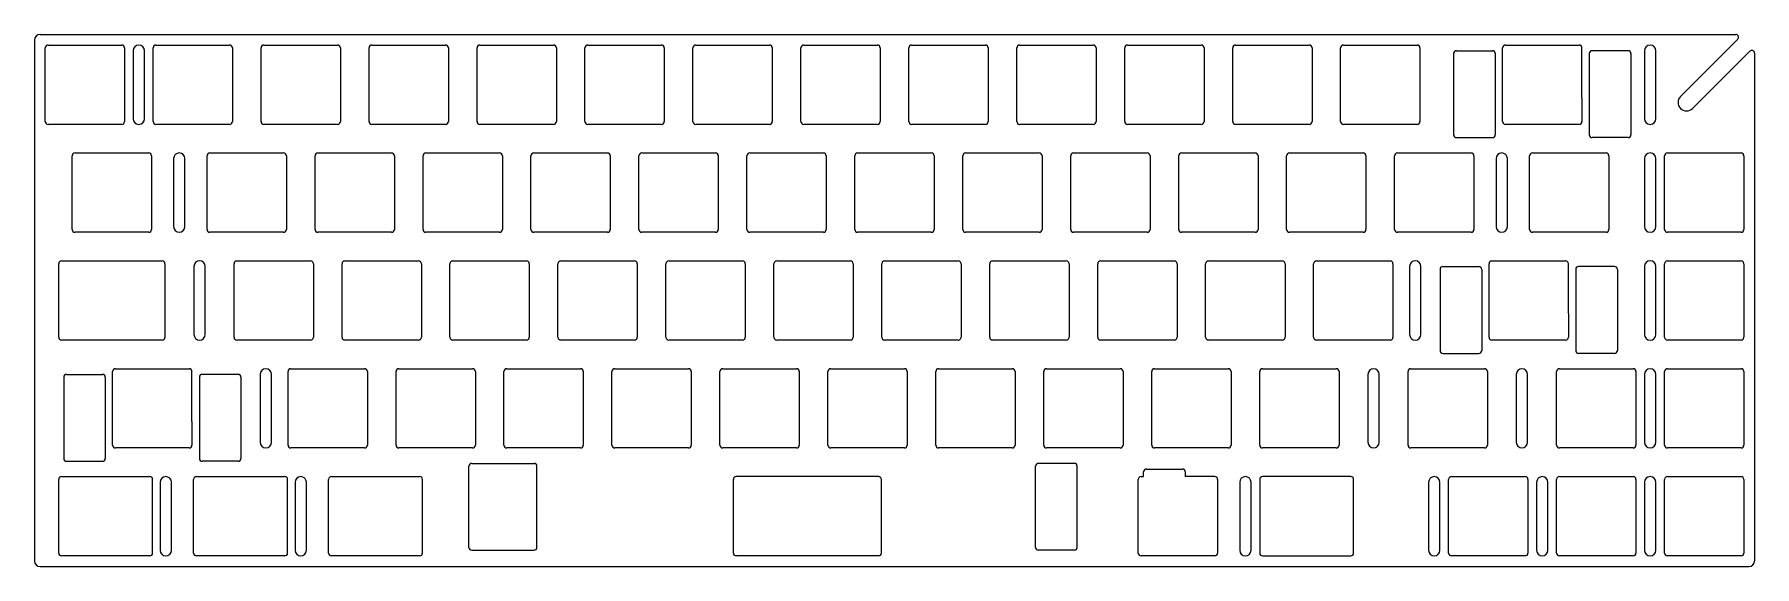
# Model space of a CAD drawing. Header units: millimetres. Extents: x 2718 to 3021, y 1752 to 1846.
import ezdxf

# ---------------------------------------------------------------- set-up
doc = ezdxf.new("R2010")
doc.units = ezdxf.units.MM

msp = doc.modelspace()

# ---------------------------------------------------------------- linework, layer by layer
for p, q in [((2718.84, 1846.27), (3018.06, 1846.27)), ((2717.84, 1845.27), (2717.84, 1753.27)), ((2719.74, 1830.87), (2719.74, 1843.87)), ((2720.24, 1844.37), (2733.24, 1844.37)), ((2733.74, 1843.87), (2733.74, 1830.87)), ((2735.26, 1843.37), (2735.26, 1831.37)), ((2737.26, 1831.37), (2737.26, 1843.37)), ((2738.79, 1830.87), (2738.79, 1843.87)), ((2739.29, 1844.37), (2752.29, 1844.37)), ((2752.79, 1843.87), (2752.79, 1830.87)), ((2757.84, 1830.87), (2757.84, 1843.87)), ((2758.34, 1844.37), (2771.34, 1844.37)), ((2771.84, 1843.87), (2771.84, 1830.87)), ((2776.89, 1830.87), (2776.89, 1843.87)), ((2777.39, 1844.37), (2790.39, 1844.37)), ((2790.89, 1843.87), (2790.89, 1830.87)), ((2795.94, 1830.87), (2795.94, 1843.87)), ((2796.44, 1844.37), (2809.44, 1844.37)), ((2809.94, 1843.87), (2809.94, 1830.87)), ((2814.99, 1830.87), (2814.99, 1843.87)), ((2815.49, 1844.37), (2828.49, 1844.37)), ((2828.99, 1843.87), (2828.99, 1830.87)), ((2834.04, 1830.87), (2834.04, 1843.87)), ((2834.54, 1844.37), (2847.54, 1844.37)), ((2848.04, 1843.87), (2848.04, 1830.87)), ((2853.09, 1830.87), (2853.09, 1843.87)), ((2853.59, 1844.37), (2866.59, 1844.37)), ((2867.09, 1843.87), (2867.09, 1830.87)), ((2872.14, 1830.87), (2872.14, 1843.87)), ((2872.64, 1844.37), (2885.64, 1844.37)), ((2886.14, 1843.87), (2886.14, 1830.87)), ((2891.19, 1830.87), (2891.19, 1843.87)), ((2891.69, 1844.37), (2904.69, 1844.37)), ((2905.19, 1843.87), (2905.19, 1830.87)), ((2910.24, 1830.87), (2910.24, 1843.87)), ((2910.74, 1844.37), (2923.74, 1844.37)), ((2924.24, 1843.87), (2924.24, 1830.87)), ((2929.29, 1830.87), (2929.29, 1843.87)), ((2929.79, 1844.37), (2942.79, 1844.37)), ((2943.29, 1843.87), (2943.29, 1830.87)), ((2948.34, 1830.87), (2948.34, 1843.87)), ((2948.84, 1844.37), (2961.84, 1844.37)), ((2962.34, 1843.87), (2962.34, 1830.87)), ((2968.27, 1842.87), (2968.27, 1828.53)), ((2968.77, 1843.37), (2975.12, 1843.37)), ((2975.62, 1842.87), (2975.62, 1828.53)), ((2976.91, 1835.07), (2976.91, 1843.87)), ((2977.41, 1844.37), (2990.41, 1844.37)), ((2990.91, 1835.07), (2990.91, 1843.87)), ((2992.21, 1842.87), (2992.21, 1828.53)), ((2999.06, 1843.37), (2992.71, 1843.37)), ((2999.56, 1842.87), (2999.56, 1828.53)), ((3001.96, 1843.37), (3001.96, 1831.37)), ((3003.96, 1831.37), (3003.96, 1843.37)), ((3018.41, 1845.41), (3008.3, 1835.31)), ((3010.43, 1833.18), (3020.53, 1843.29)), ((3021.39, 1842.94), (3021.39, 1753.27)), ((2976.91, 1830.87), (2976.91, 1835.07)), ((2990.91, 1835.07), (2990.91, 1830.87)), ((2733.24, 1830.37), (2720.24, 1830.37)), ((2752.29, 1830.37), (2739.29, 1830.37)), ((2771.34, 1830.37), (2758.34, 1830.37)), ((2790.39, 1830.37), (2777.39, 1830.37)), ((2809.44, 1830.37), (2796.44, 1830.37)), ((2828.49, 1830.37), (2815.49, 1830.37)), ((2847.54, 1830.37), (2834.54, 1830.37)), ((2866.59, 1830.37), (2853.59, 1830.37)), ((2885.64, 1830.37), (2872.64, 1830.37)), ((2904.69, 1830.37), (2891.69, 1830.37)), ((2923.74, 1830.37), (2910.74, 1830.37)), ((2942.79, 1830.37), (2929.79, 1830.37)), ((2961.84, 1830.37), (2948.84, 1830.37)), ((2968.77, 1828.03), (2975.12, 1828.03)), ((2990.41, 1830.37), (2977.41, 1830.37)), ((2999.06, 1828.03), (2992.71, 1828.03)), ((2724.5, 1811.82), (2724.5, 1824.82)), ((2725, 1825.32), (2738, 1825.32)), ((2738.5, 1824.82), (2738.5, 1811.82)), ((2748.31, 1811.82), (2748.31, 1824.82)), ((2748.81, 1825.32), (2761.81, 1825.32)), ((2762.31, 1824.82), (2762.31, 1811.82)), ((2767.36, 1811.82), (2767.36, 1824.82)), ((2767.86, 1825.32), (2780.86, 1825.32)), ((2781.36, 1824.82), (2781.36, 1811.82)), ((2786.41, 1811.82), (2786.41, 1824.82)), ((2786.91, 1825.32), (2799.91, 1825.32)), ((2800.41, 1824.82), (2800.41, 1811.82)), ((2805.46, 1811.82), (2805.46, 1824.82)), ((2805.96, 1825.32), (2818.96, 1825.32)), ((2819.46, 1824.82), (2819.46, 1811.82)), ((2824.51, 1811.82), (2824.51, 1824.82)), ((2825.01, 1825.32), (2838.01, 1825.32)), ((2838.51, 1824.82), (2838.51, 1811.82)), ((2843.56, 1811.82), (2843.56, 1824.82)), ((2844.06, 1825.32), (2857.06, 1825.32)), ((2857.56, 1824.82), (2857.56, 1811.82)), ((2862.61, 1811.82), (2862.61, 1824.82)), ((2863.11, 1825.32), (2876.11, 1825.32)), ((2876.61, 1824.82), (2876.61, 1811.82)), ((2881.66, 1811.82), (2881.66, 1824.82)), ((2882.16, 1825.32), (2895.16, 1825.32)), ((2895.66, 1824.82), (2895.66, 1811.82)), ((2900.71, 1811.82), (2900.71, 1824.82)), ((2901.21, 1825.32), (2914.21, 1825.32)), ((2914.71, 1824.82), (2914.71, 1811.82)), ((2919.76, 1811.82), (2919.76, 1824.82)), ((2920.26, 1825.32), (2933.26, 1825.32)), ((2933.76, 1824.82), (2933.76, 1811.82)), ((2938.81, 1811.82), (2938.81, 1824.82)), ((2939.31, 1825.32), (2952.31, 1825.32)), ((2952.81, 1824.82), (2952.81, 1811.82)), ((2957.86, 1811.82), (2957.86, 1824.82)), ((2958.36, 1825.32), (2971.36, 1825.32)), ((2971.86, 1824.82), (2971.86, 1811.82)), ((2981.67, 1811.82), (2981.67, 1824.82)), ((2982.17, 1825.32), (2995.17, 1825.32)), ((2995.67, 1824.82), (2995.67, 1811.82)), ((3005.49, 1811.82), (3005.49, 1824.82)), ((3005.99, 1825.32), (3018.99, 1825.32)), ((3019.49, 1824.82), (3019.49, 1811.82)), ((2742.4, 1824.32), (2742.4, 1812.32)), ((2744.4, 1812.32), (2744.4, 1824.32)), ((2975.77, 1824.32), (2975.77, 1812.32)), ((2977.77, 1812.32), (2977.77, 1824.32)), ((3001.96, 1824.32), (3001.96, 1812.32)), ((3003.96, 1812.32), (3003.96, 1824.32)), ((2738, 1811.32), (2725, 1811.32)), ((2761.81, 1811.32), (2748.81, 1811.32)), ((2780.86, 1811.32), (2767.86, 1811.32)), ((2799.91, 1811.32), (2786.91, 1811.32)), ((2818.96, 1811.32), (2805.96, 1811.32)), ((2838.01, 1811.32), (2825.01, 1811.32)), ((2857.06, 1811.32), (2844.06, 1811.32)), ((2876.11, 1811.32), (2863.11, 1811.32)), ((2895.16, 1811.32), (2882.16, 1811.32)), ((2914.21, 1811.32), (2901.21, 1811.32)), ((2933.26, 1811.32), (2920.26, 1811.32)), ((2952.31, 1811.32), (2939.31, 1811.32)), ((2971.36, 1811.32), (2958.36, 1811.32)), ((2995.17, 1811.32), (2982.17, 1811.32)), ((3018.99, 1811.32), (3005.99, 1811.32)), ((2722.62, 1806.27), (2740.38, 1806.27)), ((2753.57, 1806.27), (2766.57, 1806.27)), ((2772.62, 1806.27), (2785.62, 1806.27)), ((2791.67, 1806.27), (2804.67, 1806.27)), ((2810.72, 1806.27), (2823.72, 1806.27)), ((2829.77, 1806.27), (2842.77, 1806.27)), ((2848.82, 1806.27), (2861.82, 1806.27)), ((2867.87, 1806.27), (2880.87, 1806.27)), ((2886.92, 1806.27), (2899.92, 1806.27)), ((2905.97, 1806.27), (2918.97, 1806.27)), ((2925.02, 1806.27), (2938.02, 1806.27)), ((2944.07, 1806.27), (2957.07, 1806.27)), ((2975.03, 1806.27), (2988.03, 1806.27)), ((3005.99, 1806.27), (3018.99, 1806.27)), ((2722.12, 1792.77), (2722.12, 1805.77)), ((2740.88, 1805.77), (2740.88, 1792.77)), ((2745.98, 1805.27), (2745.98, 1793.27)), ((2747.98, 1793.27), (2747.98, 1805.27)), ((2753.07, 1792.77), (2753.07, 1805.77)), ((2767.07, 1805.77), (2767.07, 1792.77)), ((2772.12, 1792.77), (2772.12, 1805.77)), ((2786.12, 1805.77), (2786.12, 1792.77)), ((2791.17, 1792.77), (2791.17, 1805.77)), ((2805.17, 1805.77), (2805.17, 1792.77)), ((2810.22, 1792.77), (2810.22, 1805.77)), ((2824.22, 1805.77), (2824.22, 1792.77)), ((2829.27, 1792.77), (2829.27, 1805.77)), ((2843.27, 1805.77), (2843.27, 1792.77)), ((2848.32, 1792.77), (2848.32, 1805.77)), ((2862.32, 1805.77), (2862.32, 1792.77)), ((2867.37, 1792.77), (2867.37, 1805.77)), ((2881.37, 1805.77), (2881.37, 1792.77)), ((2886.42, 1792.77), (2886.42, 1805.77)), ((2900.42, 1805.77), (2900.42, 1792.77)), ((2905.47, 1792.77), (2905.47, 1805.77)), ((2919.47, 1805.77), (2919.47, 1792.77)), ((2924.52, 1792.77), (2924.52, 1805.77)), ((2938.52, 1805.77), (2938.52, 1792.77)), ((2943.57, 1792.77), (2943.57, 1805.77)), ((2957.57, 1805.77), (2957.57, 1792.77)), ((2960.5, 1805.27), (2960.5, 1793.27)), ((2962.5, 1793.27), (2962.5, 1805.27)), ((2965.88, 1804.77), (2965.88, 1790.43)), ((2966.38, 1805.27), (2972.73, 1805.27)), ((2973.23, 1804.77), (2973.23, 1790.43)), ((2974.53, 1796.97), (2974.53, 1805.77)), ((2988.53, 1796.97), (2988.53, 1805.77)), ((2989.82, 1804.77), (2989.82, 1790.43)), ((2996.67, 1805.27), (2990.32, 1805.27)), ((2997.17, 1804.77), (2997.17, 1790.43)), ((3001.96, 1805.27), (3001.96, 1793.27)), ((3003.96, 1793.27), (3003.96, 1805.27)), ((3005.49, 1792.77), (3005.49, 1805.77)), ((3019.49, 1805.77), (3019.49, 1792.77)), ((2974.53, 1792.77), (2974.53, 1796.97)), ((2988.53, 1796.97), (2988.53, 1792.77)), ((2740.38, 1792.27), (2722.62, 1792.27)), ((2766.57, 1792.27), (2753.57, 1792.27)), ((2785.62, 1792.27), (2772.62, 1792.27)), ((2804.67, 1792.27), (2791.67, 1792.27)), ((2823.72, 1792.27), (2810.72, 1792.27)), ((2842.77, 1792.27), (2829.77, 1792.27)), ((2861.82, 1792.27), (2848.82, 1792.27)), ((2880.87, 1792.27), (2867.87, 1792.27)), ((2899.92, 1792.27), (2886.92, 1792.27)), ((2918.97, 1792.27), (2905.97, 1792.27)), ((2938.02, 1792.27), (2925.02, 1792.27)), ((2957.07, 1792.27), (2944.07, 1792.27)), ((2988.03, 1792.27), (2975.03, 1792.27)), ((3018.99, 1792.27), (3005.99, 1792.27)), ((2966.38, 1789.93), (2972.73, 1789.93)), ((2996.67, 1789.93), (2990.32, 1789.93)), ((2723, 1785.72), (2723, 1771.38)), ((2723.5, 1786.22), (2729.85, 1786.22)), ((2730.35, 1785.72), (2730.35, 1771.38)), ((2731.64, 1777.92), (2731.64, 1786.72)), ((2732.14, 1787.22), (2745.14, 1787.22)), ((2745.64, 1777.92), (2745.64, 1786.72)), ((2746.94, 1785.72), (2746.94, 1771.38)), ((2753.79, 1786.22), (2747.44, 1786.22)), ((2754.29, 1785.72), (2754.29, 1771.38)), ((2757.67, 1786.22), (2757.67, 1774.22)), ((2759.67, 1774.22), (2759.67, 1786.22)), ((2762.6, 1773.72), (2762.6, 1786.72)), ((2763.1, 1787.22), (2776.1, 1787.22)), ((2776.6, 1786.72), (2776.6, 1773.72)), ((2781.65, 1773.72), (2781.65, 1786.72)), ((2782.15, 1787.22), (2795.15, 1787.22)), ((2795.65, 1786.72), (2795.65, 1773.72)), ((2800.7, 1773.72), (2800.7, 1786.72)), ((2801.2, 1787.22), (2814.2, 1787.22)), ((2814.7, 1786.72), (2814.7, 1773.72)), ((2819.75, 1773.72), (2819.75, 1786.72)), ((2820.25, 1787.22), (2833.25, 1787.22)), ((2833.75, 1786.72), (2833.75, 1773.72)), ((2838.8, 1773.72), (2838.8, 1786.72)), ((2839.3, 1787.22), (2852.3, 1787.22)), ((2852.8, 1786.72), (2852.8, 1773.72)), ((2857.85, 1773.72), (2857.85, 1786.72)), ((2858.35, 1787.22), (2871.35, 1787.22)), ((2871.85, 1786.72), (2871.85, 1773.72)), ((2876.9, 1773.72), (2876.9, 1786.72)), ((2877.4, 1787.22), (2890.4, 1787.22)), ((2890.9, 1786.72), (2890.9, 1773.72)), ((2895.95, 1773.72), (2895.95, 1786.72)), ((2896.45, 1787.22), (2909.45, 1787.22)), ((2909.95, 1786.72), (2909.95, 1773.72)), ((2915, 1773.72), (2915, 1786.72)), ((2915.5, 1787.22), (2928.5, 1787.22)), ((2929, 1786.72), (2929, 1773.72)), ((2934.05, 1773.72), (2934.05, 1786.72)), ((2934.55, 1787.22), (2947.55, 1787.22)), ((2948.05, 1786.72), (2948.05, 1773.72)), ((2953.15, 1786.22), (2953.15, 1774.22)), ((2955.15, 1774.22), (2955.15, 1786.22)), ((2960.24, 1773.72), (2960.24, 1786.72)), ((2960.74, 1787.22), (2973.74, 1787.22)), ((2974.24, 1786.72), (2974.24, 1773.72)), ((2979.34, 1786.22), (2979.34, 1774.22)), ((2981.34, 1774.22), (2981.34, 1786.22)), ((2986.44, 1773.72), (2986.44, 1786.72)), ((2986.94, 1787.22), (2999.94, 1787.22)), ((3000.44, 1786.72), (3000.44, 1773.72)), ((3001.96, 1786.22), (3001.96, 1774.22)), ((3003.96, 1774.22), (3003.96, 1786.22)), ((3005.49, 1773.72), (3005.49, 1786.72)), ((3005.99, 1787.22), (3018.99, 1787.22)), ((3019.49, 1786.72), (3019.49, 1773.72)), ((2731.64, 1773.72), (2731.64, 1777.92)), ((2745.64, 1777.92), (2745.64, 1773.72)), ((2745.14, 1773.22), (2732.14, 1773.22)), ((2776.1, 1773.22), (2763.1, 1773.22)), ((2795.15, 1773.22), (2782.15, 1773.22)), ((2814.2, 1773.22), (2801.2, 1773.22)), ((2833.25, 1773.22), (2820.25, 1773.22)), ((2852.3, 1773.22), (2839.3, 1773.22)), ((2871.35, 1773.22), (2858.35, 1773.22)), ((2890.4, 1773.22), (2877.4, 1773.22)), ((2909.45, 1773.22), (2896.45, 1773.22)), ((2928.5, 1773.22), (2915.5, 1773.22)), ((2947.55, 1773.22), (2934.55, 1773.22)), ((2973.74, 1773.22), (2960.74, 1773.22)), ((2999.94, 1773.22), (2986.94, 1773.22)), ((3018.99, 1773.22), (3005.99, 1773.22)), ((2723.5, 1770.88), (2729.85, 1770.88)), ((2753.79, 1770.88), (2747.44, 1770.88)), ((2794.51, 1755.67), (2794.51, 1770)), ((2795.01, 1770.5), (2806.01, 1770.5)), ((2806.51, 1755.67), (2806.51, 1770)), ((2894.5, 1755.67), (2894.5, 1770)), ((2894.5, 1755.67), (2894.5, 1770)), ((2901.35, 1770.5), (2895, 1770.5)), ((2901.35, 1770.5), (2895, 1770.5)), ((2901.85, 1755.67), (2901.85, 1770)), ((2901.85, 1755.67), (2901.85, 1770)), ((2722.12, 1754.67), (2722.12, 1767.67)), ((2722.62, 1768.17), (2738.2, 1768.17)), ((2738.7, 1754.67), (2738.7, 1767.67)), ((2740.02, 1767.17), (2740.02, 1755.17)), ((2742.02, 1755.17), (2742.02, 1767.17)), ((2745.93, 1754.67), (2745.93, 1767.67)), ((2746.43, 1768.17), (2762.01, 1768.17)), ((2762.51, 1754.67), (2762.51, 1767.67)), ((2763.84, 1767.17), (2763.84, 1755.17)), ((2765.84, 1755.17), (2765.84, 1767.17)), ((2769.74, 1754.67), (2769.74, 1767.67)), ((2770.24, 1768.17), (2785.82, 1768.17)), ((2786.32, 1754.67), (2786.32, 1767.67)), ((2841.18, 1754.67), (2841.18, 1767.67)), ((2866.79, 1768.17), (2841.68, 1768.17)), ((2867.29, 1754.67), (2867.29, 1767.67)), ((2912.62, 1754.67), (2912.62, 1767.67)), ((2913.12, 1768.17), (2913.57, 1768.17)), ((2913.57, 1768.17), (2913.57, 1769)), ((2914.07, 1769.5), (2920.42, 1769.5)), ((2920.92, 1769), (2920.92, 1768.17)), ((2926.12, 1768.17), (2920.92, 1768.17)), ((2926.62, 1767.67), (2926.62, 1754.67)), ((2930.52, 1767.17), (2930.52, 1755.17)), ((2932.52, 1755.17), (2932.52, 1767.17)), ((2934.05, 1767.67), (2934.05, 1754.67)), ((2950.12, 1768.17), (2934.55, 1768.17)), ((2950.62, 1754.67), (2950.62, 1767.67)), ((2963.86, 1767.17), (2963.86, 1755.17)), ((2965.86, 1755.17), (2965.86, 1767.17)), ((2967.39, 1754.67), (2967.39, 1767.67)), ((2967.89, 1768.17), (2980.89, 1768.17)), ((2981.39, 1767.67), (2981.39, 1754.67)), ((2982.91, 1767.17), (2982.91, 1755.17)), ((2984.91, 1755.17), (2984.91, 1767.17)), ((2986.44, 1754.67), (2986.44, 1767.67)), ((2986.94, 1768.17), (2999.94, 1768.17)), ((3000.44, 1767.67), (3000.44, 1754.67)), ((3001.96, 1767.17), (3001.96, 1755.17)), ((3003.96, 1755.17), (3003.96, 1767.17)), ((3005.49, 1754.67), (3005.49, 1767.67)), ((3005.99, 1768.17), (3018.99, 1768.17)), ((3019.49, 1767.67), (3019.49, 1754.67)), ((2795.01, 1755.17), (2806.01, 1755.17)), ((2901.35, 1755.17), (2895, 1755.17)), ((2901.35, 1755.17), (2895, 1755.17)), ((2718.84, 1752.27), (3019.39, 1752.27)), ((2738.2, 1754.17), (2722.62, 1754.17)), ((2762.01, 1754.17), (2746.43, 1754.17)), ((2785.82, 1754.17), (2770.24, 1754.17)), ((2866.79, 1754.17), (2841.68, 1754.17)), ((2926.12, 1754.17), (2913.12, 1754.17)), ((2934.55, 1754.17), (2950.12, 1754.17)), ((2980.89, 1754.17), (2967.89, 1754.17)), ((2999.94, 1754.17), (2986.94, 1754.17)), ((3018.99, 1754.17), (3005.99, 1754.17)), ((3019.39, 1752.27), (3020.39, 1752.27))]:
    msp.add_line(p, q)
for centre, radius, start, end in [((2718.84, 1845.27), 1, 90, 180), ((3018.06, 1845.77, 0), 0.5, 315, 90), ((2720.24, 1843.87), 0.5, 90, 180), ((2733.24, 1843.87), 0.5, 0, 90), ((2736.26, 1843.37), 1, 90, 180), ((2736.26, 1843.37), 1, 0, 90), ((2739.29, 1843.87), 0.5, 90, 180), ((2752.29, 1843.87), 0.5, 0, 90), ((2758.34, 1843.87), 0.5, 90, 180), ((2771.34, 1843.87), 0.5, 0, 90), ((2777.39, 1843.87), 0.5, 90, 180), ((2790.39, 1843.87), 0.5, 0, 90), ((2796.44, 1843.87), 0.5, 90, 180), ((2809.44, 1843.87), 0.5, 0, 90), ((2815.49, 1843.87), 0.5, 90, 180), ((2828.49, 1843.87), 0.5, 0, 90), ((2834.54, 1843.87), 0.5, 90, 180), ((2847.54, 1843.87), 0.5, 0, 90), ((2853.59, 1843.87), 0.5, 90, 180), ((2866.59, 1843.87), 0.5, 0, 90), ((2872.64, 1843.87), 0.5, 90, 180), ((2885.64, 1843.87), 0.5, 0, 90), ((2891.69, 1843.87), 0.5, 90, 180), ((2904.69, 1843.87), 0.5, 0, 90), ((2910.74, 1843.87), 0.5, 90, 180), ((2923.74, 1843.87), 0.5, 0, 90), ((2929.79, 1843.87), 0.5, 90, 180), ((2942.79, 1843.87), 0.5, 0, 90), ((2948.84, 1843.87), 0.5, 90, 180), ((2961.84, 1843.87), 0.5, 0, 90), ((2968.77, 1842.87), 0.5, 90, 180), ((2975.12, 1842.87), 0.5, 0, 90), ((2977.41, 1843.87), 0.5, 90, 180), ((2990.41, 1843.87), 0.5, 0, 90), ((2992.71, 1842.87), 0.5, 90, 180), ((2999.06, 1842.87), 0.5, 0, 90), ((3002.96, 1843.37), 1, 90, 180), ((3002.96, 1843.37), 1, 0, 90), ((3020.89, 1842.94), 0.5, 0, 135), ((3009.37, 1834.25, 0), 1.5, 135, 225), ((2720.24, 1830.87), 0.5, 180, 270), ((2733.24, 1830.87), 0.5, 270, 0), ((2736.26, 1831.37), 1, 180, 270), ((2736.26, 1831.37), 1, 270, 0), ((2739.29, 1830.87), 0.5, 180, 270), ((2752.29, 1830.87), 0.5, 270, 0), ((2758.34, 1830.87), 0.5, 180, 270), ((2771.34, 1830.87), 0.5, 270, 0), ((2777.39, 1830.87), 0.5, 180, 270), ((2790.39, 1830.87), 0.5, 270, 0), ((2796.44, 1830.87), 0.5, 180, 270), ((2809.44, 1830.87), 0.5, 270, 0), ((2815.49, 1830.87), 0.5, 180, 270), ((2828.49, 1830.87), 0.5, 270, 0), ((2834.54, 1830.87), 0.5, 180, 270), ((2847.54, 1830.87), 0.5, 270, 0), ((2853.59, 1830.87), 0.5, 180, 270), ((2866.59, 1830.87), 0.5, 270, 0), ((2872.64, 1830.87), 0.5, 180, 270), ((2885.64, 1830.87), 0.5, 270, 0), ((2891.69, 1830.87), 0.5, 180, 270), ((2904.69, 1830.87), 0.5, 270, 0), ((2910.74, 1830.87), 0.5, 180, 270), ((2923.74, 1830.87), 0.5, 270, 0), ((2929.79, 1830.87), 0.5, 180, 270), ((2942.79, 1830.87), 0.5, 270, 0), ((2948.84, 1830.87), 0.5, 180, 270), ((2961.84, 1830.87), 0.5, 270, 0), ((2977.41, 1830.87), 0.5, 180, 270), ((2990.41, 1830.87), 0.5, 270, 360), ((3002.96, 1831.37), 1, 180, 270), ((3002.96, 1831.37), 1, 270, 0), ((3009.37, 1834.25, 0), 1.5, 225, 315), ((2968.77, 1828.53), 0.5, 180, 270), ((2975.12, 1828.53), 0.5, 270, 0), ((2992.71, 1828.53), 0.5, 180, 270), ((2999.06, 1828.53), 0.5, 270, 0), ((2725, 1824.82), 0.5, 90, 180), ((2738, 1824.82), 0.5, 0, 90), ((2743.4, 1824.32), 1, 90, 180), ((2743.4, 1824.32), 1, 0, 90), ((2748.81, 1824.82), 0.5, 90, 180), ((2761.81, 1824.82), 0.5, 0, 90), ((2767.86, 1824.82), 0.5, 90, 180), ((2780.86, 1824.82), 0.5, 0, 90), ((2786.91, 1824.82), 0.5, 90, 180), ((2799.91, 1824.82), 0.5, 0, 90), ((2805.96, 1824.82), 0.5, 90, 180), ((2818.96, 1824.82), 0.5, 0, 90), ((2825.01, 1824.82), 0.5, 90, 180), ((2838.01, 1824.82), 0.5, 0, 90), ((2844.06, 1824.82), 0.5, 90, 180), ((2857.06, 1824.82), 0.5, 0, 90), ((2863.11, 1824.82), 0.5, 90, 180), ((2876.11, 1824.82), 0.5, 0, 90), ((2882.16, 1824.82), 0.5, 90, 180), ((2895.16, 1824.82), 0.5, 0, 90), ((2901.21, 1824.82), 0.5, 90, 180), ((2914.21, 1824.82), 0.5, 0, 90), ((2920.26, 1824.82), 0.5, 90, 180), ((2933.26, 1824.82), 0.5, 0, 90), ((2939.31, 1824.82), 0.5, 90, 180), ((2952.31, 1824.82), 0.5, 0, 90), ((2958.36, 1824.82), 0.5, 90, 180), ((2971.36, 1824.82), 0.5, 0, 90), ((2976.77, 1824.32), 1, 90, 180), ((2976.77, 1824.32), 1, 0, 90), ((2982.17, 1824.82), 0.5, 90, 180), ((2995.17, 1824.82), 0.5, 0, 90), ((3002.96, 1824.32), 1, 90, 180), ((3002.96, 1824.32), 1, 0, 90), ((3005.99, 1824.82), 0.5, 90, 180), ((3018.99, 1824.82), 0.5, 0, 90), ((2743.4, 1812.32), 1, 180, 270), ((2743.4, 1812.32), 1, 270, 0), ((2976.77, 1812.32), 1, 180, 270), ((2976.77, 1812.32), 1, 270, 0), ((3002.96, 1812.32), 1, 180, 270), ((3002.96, 1812.32), 1, 270, 0), ((2725, 1811.82), 0.5, 180, 270), ((2738, 1811.82), 0.5, 270, 0), ((2748.81, 1811.82), 0.5, 180, 270), ((2761.81, 1811.82), 0.5, 270, 0), ((2767.86, 1811.82), 0.5, 180, 270), ((2780.86, 1811.82), 0.5, 270, 0), ((2786.91, 1811.82), 0.5, 180, 270), ((2799.91, 1811.82), 0.5, 270, 0), ((2805.96, 1811.82), 0.5, 180, 270), ((2818.96, 1811.82), 0.5, 270, 0), ((2825.01, 1811.82), 0.5, 180, 270), ((2838.01, 1811.82), 0.5, 270, 0), ((2844.06, 1811.82), 0.5, 180, 270), ((2857.06, 1811.82), 0.5, 270, 0), ((2863.11, 1811.82), 0.5, 180, 270), ((2876.11, 1811.82), 0.5, 270, 0), ((2882.16, 1811.82), 0.5, 180, 270), ((2895.16, 1811.82), 0.5, 270, 0), ((2901.21, 1811.82), 0.5, 180, 270), ((2914.21, 1811.82), 0.5, 270, 0), ((2920.26, 1811.82), 0.5, 180, 270), ((2933.26, 1811.82), 0.5, 270, 0), ((2939.31, 1811.82), 0.5, 180, 270), ((2952.31, 1811.82), 0.5, 270, 0), ((2958.36, 1811.82), 0.5, 180, 270), ((2971.36, 1811.82), 0.5, 270, 0), ((2982.17, 1811.82), 0.5, 180, 270), ((2995.17, 1811.82), 0.5, 270, 0), ((3005.99, 1811.82), 0.5, 180, 270), ((3018.99, 1811.82), 0.5, 270, 0), ((2722.62, 1805.77), 0.5, 90, 180), ((2740.38, 1805.77), 0.5, 0, 90), ((2746.98, 1805.27), 1, 90, 180), ((2746.98, 1805.27), 1, 0, 90), ((2753.57, 1805.77), 0.5, 90, 180), ((2766.57, 1805.77), 0.5, 0, 90), ((2772.62, 1805.77), 0.5, 90, 180), ((2785.62, 1805.77), 0.5, 0, 90), ((2791.67, 1805.77), 0.5, 90, 180), ((2804.67, 1805.77), 0.5, 0, 90), ((2810.72, 1805.77), 0.5, 90, 180), ((2823.72, 1805.77), 0.5, 0, 90), ((2829.77, 1805.77), 0.5, 90, 180), ((2842.77, 1805.77), 0.5, 0, 90), ((2848.82, 1805.77), 0.5, 90, 180), ((2861.82, 1805.77), 0.5, 0, 90), ((2867.87, 1805.77), 0.5, 90, 180), ((2880.87, 1805.77), 0.5, 0, 90), ((2886.92, 1805.77), 0.5, 90, 180), ((2899.92, 1805.77), 0.5, 0, 90), ((2905.97, 1805.77), 0.5, 90, 180), ((2918.97, 1805.77), 0.5, 0, 90), ((2925.02, 1805.77), 0.5, 90, 180), ((2938.02, 1805.77), 0.5, 0, 90), ((2944.07, 1805.77), 0.5, 90, 180), ((2957.07, 1805.77), 0.5, 0, 90), ((2961.5, 1805.27), 1, 90, 180), ((2961.5, 1805.27), 1, 0, 90), ((2975.03, 1805.77), 0.5, 90, 180), ((2988.03, 1805.77), 0.5, 0, 90), ((3002.96, 1805.27), 1, 90, 180), ((3002.96, 1805.27), 1, 0, 90), ((3005.99, 1805.77), 0.5, 90, 180), ((3018.99, 1805.77), 0.5, 0, 90), ((2966.38, 1804.77), 0.5, 90, 180), ((2972.73, 1804.77), 0.5, 0, 90), ((2990.32, 1804.77), 0.5, 90, 180), ((2996.67, 1804.77), 0.5, 0, 90), ((2722.62, 1792.77), 0.5, 180, 270), ((2740.38, 1792.77), 0.5, 270, 0), ((2746.98, 1793.27), 1, 180, 270), ((2746.98, 1793.27), 1, 270, 0), ((2753.57, 1792.77), 0.5, 180, 270), ((2766.57, 1792.77), 0.5, 270, 0), ((2772.62, 1792.77), 0.5, 180, 270), ((2785.62, 1792.77), 0.5, 270, 0), ((2791.67, 1792.77), 0.5, 180, 270), ((2804.67, 1792.77), 0.5, 270, 0), ((2810.72, 1792.77), 0.5, 180, 270), ((2823.72, 1792.77), 0.5, 270, 0), ((2829.77, 1792.77), 0.5, 180, 270), ((2842.77, 1792.77), 0.5, 270, 0), ((2848.82, 1792.77), 0.5, 180, 270), ((2861.82, 1792.77), 0.5, 270, 0), ((2867.87, 1792.77), 0.5, 180, 270), ((2880.87, 1792.77), 0.5, 270, 0), ((2886.92, 1792.77), 0.5, 180, 270), ((2899.92, 1792.77), 0.5, 270, 0), ((2905.97, 1792.77), 0.5, 180, 270), ((2918.97, 1792.77), 0.5, 270, 0), ((2925.02, 1792.77), 0.5, 180, 270), ((2938.02, 1792.77), 0.5, 270, 0), ((2944.07, 1792.77), 0.5, 180, 270), ((2957.07, 1792.77), 0.5, 270, 0), ((2961.5, 1793.27), 1, 180, 270), ((2961.5, 1793.27), 1, 270, 0), ((2975.03, 1792.77), 0.5, 180, 270), ((2988.03, 1792.77), 0.5, 270, 360), ((3002.96, 1793.27), 1, 180, 270), ((3002.96, 1793.27), 1, 270, 0), ((3005.99, 1792.77), 0.5, 180, 270), ((3018.99, 1792.77), 0.5, 270, 0), ((2966.38, 1790.43), 0.5, 180, 270), ((2972.73, 1790.43), 0.5, 270, 0), ((2990.32, 1790.43), 0.5, 180, 270), ((2996.67, 1790.43), 0.5, 270, 0), ((2723.5, 1785.72), 0.5, 90, 180), ((2729.85, 1785.72), 0.5, 0, 90), ((2732.14, 1786.72), 0.5, 90, 180), ((2745.14, 1786.72), 0.5, 0, 90), ((2747.44, 1785.72), 0.5, 90, 180), ((2753.79, 1785.72), 0.5, 0, 90), ((2758.67, 1786.22), 1, 90, 180), ((2758.67, 1786.22), 1, 0, 90), ((2763.1, 1786.72), 0.5, 90, 180), ((2776.1, 1786.72), 0.5, 0, 90), ((2782.15, 1786.72), 0.5, 90, 180), ((2795.15, 1786.72), 0.5, 0, 90), ((2801.2, 1786.72), 0.5, 90, 180), ((2814.2, 1786.72), 0.5, 0, 90), ((2820.25, 1786.72), 0.5, 90, 180), ((2833.25, 1786.72), 0.5, 0, 90), ((2839.3, 1786.72), 0.5, 90, 180), ((2852.3, 1786.72), 0.5, 0, 90), ((2858.35, 1786.72), 0.5, 90, 180), ((2871.35, 1786.72), 0.5, 0, 90), ((2877.4, 1786.72), 0.5, 90, 180), ((2890.4, 1786.72), 0.5, 0, 90), ((2896.45, 1786.72), 0.5, 90, 180), ((2909.45, 1786.72), 0.5, 0, 90), ((2915.5, 1786.72), 0.5, 90, 180), ((2928.5, 1786.72), 0.5, 0, 90), ((2934.55, 1786.72), 0.5, 90, 180), ((2947.55, 1786.72), 0.5, 0, 90), ((2954.15, 1786.22), 1, 90, 180), ((2954.15, 1786.22), 1, 0, 90), ((2960.74, 1786.72), 0.5, 90, 180), ((2973.74, 1786.72), 0.5, 0, 90), ((2980.34, 1786.22), 1, 90, 180), ((2980.34, 1786.22), 1, 0, 90), ((2986.94, 1786.72), 0.5, 90, 180), ((2999.94, 1786.72), 0.5, 0, 90), ((3002.96, 1786.22), 1, 90, 180), ((3002.96, 1786.22), 1, 0, 90), ((3005.99, 1786.72), 0.5, 90, 180), ((3018.99, 1786.72), 0.5, 0, 90), ((2732.14, 1773.72), 0.5, 180, 270), ((2745.14, 1773.72), 0.5, 270, 360), ((2758.67, 1774.22), 1, 180, 270), ((2758.67, 1774.22), 1, 270, 0), ((2763.1, 1773.72), 0.5, 180, 270), ((2776.1, 1773.72), 0.5, 270, 0), ((2782.15, 1773.72), 0.5, 180, 270), ((2795.15, 1773.72), 0.5, 270, 0), ((2801.2, 1773.72), 0.5, 180, 270), ((2814.2, 1773.72), 0.5, 270, 0), ((2820.25, 1773.72), 0.5, 180, 270), ((2833.25, 1773.72), 0.5, 270, 0), ((2839.3, 1773.72), 0.5, 180, 270), ((2852.3, 1773.72), 0.5, 270, 0), ((2858.35, 1773.72), 0.5, 180, 270), ((2871.35, 1773.72), 0.5, 270, 0), ((2877.4, 1773.72), 0.5, 180, 270), ((2890.4, 1773.72), 0.5, 270, 0), ((2896.45, 1773.72), 0.5, 180, 270), ((2909.45, 1773.72), 0.5, 270, 0), ((2915.5, 1773.72), 0.5, 180, 270), ((2928.5, 1773.72), 0.5, 270, 0), ((2934.55, 1773.72), 0.5, 180, 270), ((2947.55, 1773.72), 0.5, 270, 0), ((2954.15, 1774.22), 1, 180, 270), ((2954.15, 1774.22), 1, 270, 0), ((2960.74, 1773.72), 0.5, 180, 270), ((2973.74, 1773.72), 0.5, 270, 0), ((2980.34, 1774.22), 1, 180, 270), ((2980.34, 1774.22), 1, 270, 0), ((2986.94, 1773.72), 0.5, 180, 270), ((2999.94, 1773.72), 0.5, 270, 0), ((3002.96, 1774.22), 1, 180, 270), ((3002.96, 1774.22), 1, 270, 0), ((3005.99, 1773.72), 0.5, 180, 270), ((3018.99, 1773.72), 0.5, 270, 0), ((2723.5, 1771.38), 0.5, 180, 270), ((2729.85, 1771.38), 0.5, 270, 0), ((2747.44, 1771.38), 0.5, 180, 270), ((2753.79, 1771.38), 0.5, 270, 0), ((2795.01, 1770), 0.5, 90, 180), ((2806.01, 1770), 0.5, 0, 90), ((2895, 1770), 0.5, 90, 180), ((2895, 1770), 0.5, 90, 180), ((2901.35, 1770), 0.5, 0, 90), ((2901.35, 1770), 0.5, 0, 90), ((2722.62, 1767.67), 0.5, 90, 180), ((2738.2, 1767.67), 0.5, 0, 90), ((2741.02, 1767.17), 1, 90, 180), ((2741.02, 1767.17), 1, 0, 90), ((2746.43, 1767.67), 0.5, 90, 180), ((2762.01, 1767.67), 0.5, 0, 90), ((2764.84, 1767.17), 1, 90, 180), ((2764.84, 1767.17), 1, 0, 90), ((2770.24, 1767.67), 0.5, 90, 180), ((2785.82, 1767.67), 0.5, 0, 90), ((2841.68, 1767.67), 0.5, 90, 180), ((2866.79, 1767.67), 0.5, 360, 90), ((2913.12, 1767.67), 0.5, 90, 180), ((2914.07, 1769), 0.5, 90, 180), ((2920.42, 1769), 0.5, 0, 90), ((2926.12, 1767.67), 0.5, 0, 90), ((2931.52, 1767.17), 1, 90, 180), ((2931.52, 1767.17), 1, 0, 90), ((2934.55, 1767.67), 0.5, 90, 180), ((2950.12, 1767.67), 0.5, 0, 90), ((2964.86, 1767.17), 1, 90, 180), ((2964.86, 1767.17), 1, 0, 90), ((2967.89, 1767.67), 0.5, 90, 180), ((2980.89, 1767.67), 0.5, 0, 90), ((2983.91, 1767.17), 1, 90, 180), ((2983.91, 1767.17), 1, 0, 90), ((2986.94, 1767.67), 0.5, 90, 180), ((2999.94, 1767.67), 0.5, 0, 90), ((3002.96, 1767.17), 1, 90, 180), ((3002.96, 1767.17), 1, 0, 90), ((3005.99, 1767.67), 0.5, 90, 180), ((3018.99, 1767.67), 0.5, 0, 90), ((2722.62, 1754.67), 0.5, 180, 270), ((2738.2, 1754.67), 0.5, 270, 0), ((2741.02, 1755.17), 1, 180, 270), ((2741.02, 1755.17), 1, 270, 0), ((2746.43, 1754.67), 0.5, 180, 270), ((2762.01, 1754.67), 0.5, 270, 0), ((2764.84, 1755.17), 1, 180, 270), ((2764.84, 1755.17), 1, 270, 0), ((2770.24, 1754.67), 0.5, 180, 270), ((2785.82, 1754.67), 0.5, 270, 0), ((2795.01, 1755.67), 0.5, 180, 270), ((2806.01, 1755.67), 0.5, 270, 0), ((2841.68, 1754.67), 0.5, 180, 270), ((2866.79, 1754.67), 0.5, 270, 0), ((2895, 1755.67), 0.5, 180, 270), ((2895, 1755.67), 0.5, 180, 270), ((2901.35, 1755.67), 0.5, 270, 0), ((2901.35, 1755.67), 0.5, 270, 0), ((2913.12, 1754.67), 0.5, 180, 270), ((2926.12, 1754.67), 0.5, 270, 0), ((2931.52, 1755.17), 1, 180, 270), ((2931.52, 1755.17), 1, 270, 0), ((2934.55, 1754.67), 0.5, 180, 270), ((2950.12, 1754.67), 0.5, 270, 360), ((2964.86, 1755.17), 1, 180, 270), ((2964.86, 1755.17), 1, 270, 0), ((2967.89, 1754.67), 0.5, 180, 270), ((2980.89, 1754.67), 0.5, 270, 0), ((2983.91, 1755.17), 1, 180, 270), ((2983.91, 1755.17), 1, 270, 0), ((2986.94, 1754.67), 0.5, 180, 270), ((2999.94, 1754.67), 0.5, 270, 0), ((3002.96, 1755.17), 1, 180, 270), ((3002.96, 1755.17), 1, 270, 0), ((3005.99, 1754.67), 0.5, 180, 270), ((3018.99, 1754.67), 0.5, 270, 0), ((2718.84, 1753.27), 1, 180, 270), ((3020.39, 1753.27), 1, 270, 0)]:
    msp.add_arc(centre, radius, start, end)

doc.saveas('drawing.dxf')
